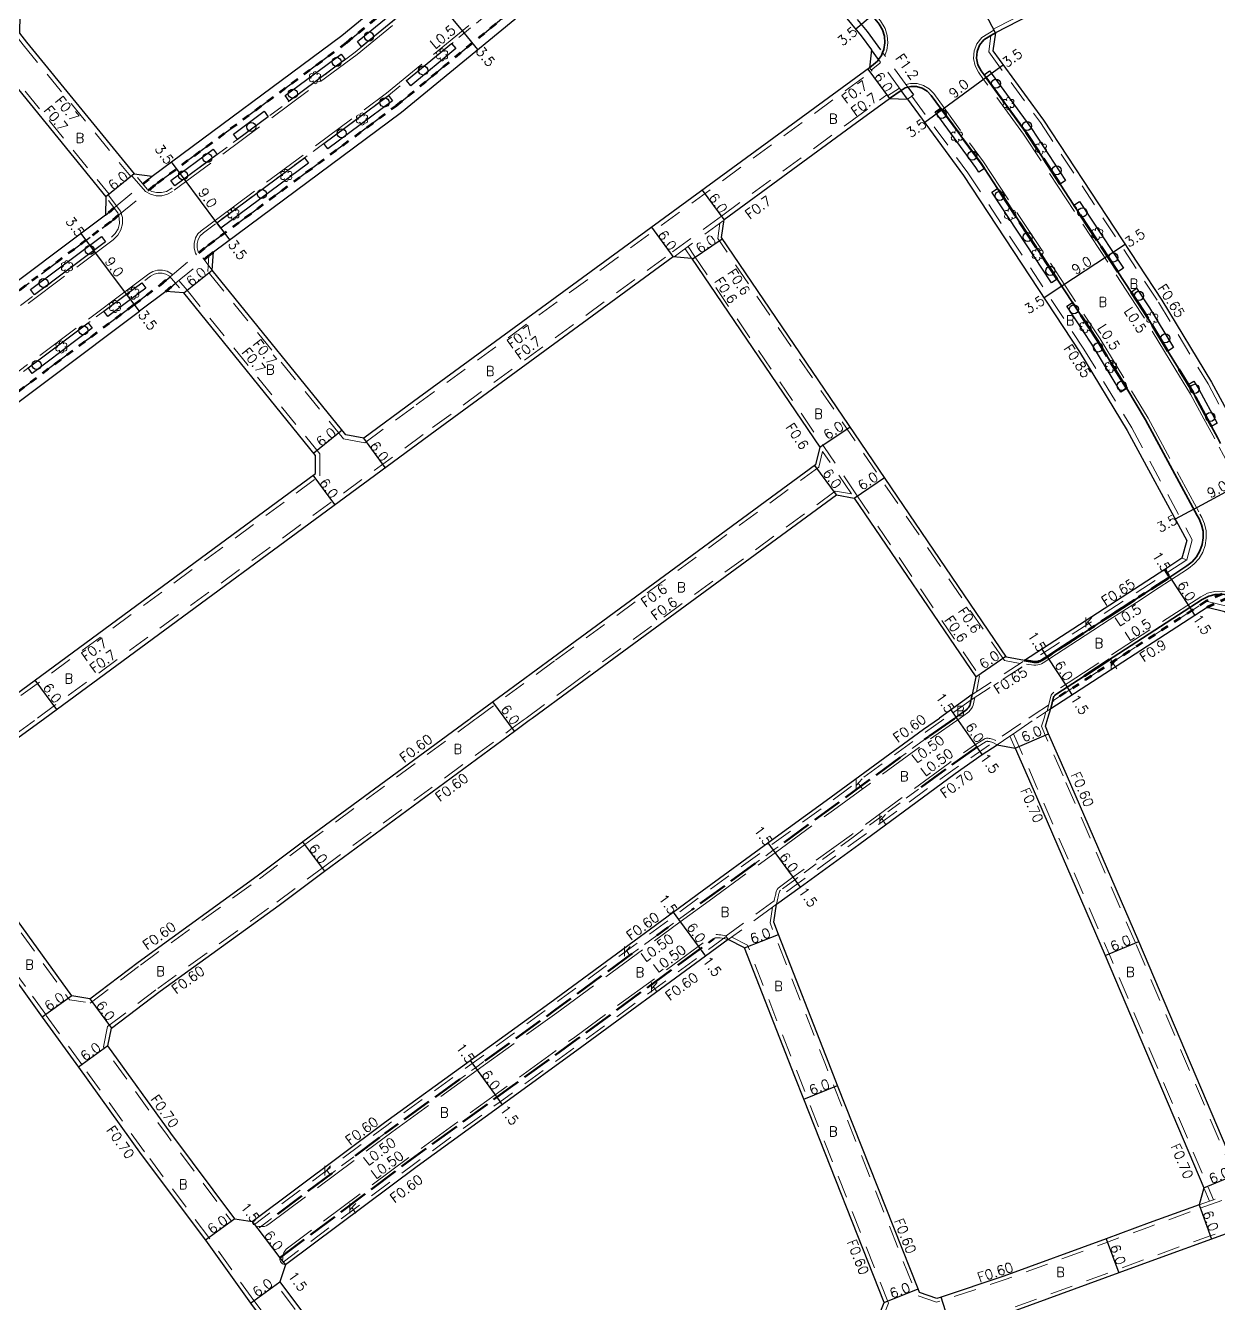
# Model space of a CAD drawing. Header units: metres. Extents: x -3201 to -2398, y -109200 to -108600.
# Drawn here: x -3045.8 to -2849.5, y -108942.7 to -108732.3 of the extents above; entities that cross this region are included whole.
import ezdxf

# ---------------------------------------------------------------- set-up
doc = ezdxf.new("R2010")
doc.units = ezdxf.units.M
doc.header["$LTSCALE"] = 2.5
for name, pattern in [('2213000', [1.5, 1, -0.5]), ('2227000', [2.5, 2, -0.5]), ('2232000', [2.5, 1.5, -1]), ('2233000', [4, 3, -1]), ('6301000', [1, 0.5, -0.5])]:
    doc.linetypes.add(name, pattern=pattern)
doc.layers.get('0').update_dxf_attribs({"color": 150, "lineweight": 50})
for name, color, linetype, lineweight in [('2101000', 177, 'Continuous', 30), ('2213000', 6, '2213000', 9), ('2227000', 3, '2227000', 50), ('2232000', 4, '2232000', 9), ('2233000', 62, '2233000', 9), ('2239000', 3, 'Continuous', 15), ('9107000', 111, 'Continuous', 35), ('9201100', 215, 'Continuous', 30), ('9202200', 155, '6301000', 60), ('9203500', 155, 'Continuous', 30)]:
    doc.layers.add(name, color=color, linetype=linetype, lineweight=lineweight)
for name, color, linetype in [('2236100', 96, 'Continuous'), ('2238000', 11, 'Continuous'), ('5107000', 24, '2232000'), ('9201500', 222, 'Continuous'), ('9202100', 82, 'Continuous')]:
    doc.layers.add(name, color=color, linetype=linetype)
doc.styles.add('Dm_Anotation', font='txt.shx', dxfattribs={"bigfont": 'pscdm.shx'})

# ---------------------------------------------------------------- blocks, each defined once
blk = doc.blocks.new('223900')
at = {"linetype": 'Continuous'}
for centre, start, end in [((-0.57735, 0.333333), 30, 270), ((-0.57735, -0.333333), 90, 330), ((0, 0.666667), 330, 210), ((0.57735, 0.333333), 270, 150), ((0.57735, -0.333333), 210, 90), ((0, -0.666667), 150, 30)]:
    blk.add_arc(centre, 0.333333, start, end, dxfattribs=at)
blk = doc.blocks.new('223800')
at = {"color": 0, "linetype": 'Continuous'}
blk.add_circle((0, 0), 0.75, dxfattribs=at)

msp = doc.modelspace()

# ---------------------------------------------------------------- linework, layer by layer
at = {"layer": '2101000'}
for points in [[(-2965.01, -108659.19), (-2996.66, -108686.76), (-3018.44, -108705.58), (-3033.14, -108718.18), (-3046.73, -108730.51), (-3046.77, -108733.51), (-3045.61, -108735), (-3027.9, -108756.69)], [(-2993.74, -108733.94), (-2965.51, -108710.68), (-2952.98, -108699.74), (-2942.06, -108689.51)], [(-3014.85, -108769.54), (-2983.88, -108746.54), (-2955.16, -108722.89), (-2942.64, -108711.96), (-2942.03, -108711.42), (-2937.64, -108707.29)], [(-2937.64, -108707.29), (-2929.77, -108707.98), (-2908.24, -108733.97), (-2906.56, -108736.26), (-2906.9, -108739.24)], [(-2843.19, -108711.33), (-2886.18, -108733.49)], [(-2886.18, -108733.49), (-2886.6, -108736.46)], [(-3024.93, -108757.09), (-2993.74, -108733.94)], [(-2886.6, -108736.46), (-2878.25, -108747.87), (-2858.8, -108777.47), (-2850.6, -108790.97), (-2840.71, -108809.31)], [(-3050.34, -108738.68), (-3032.55, -108760.49)], [(-2906.9, -108739.24), (-2981.91, -108794.19), (-2990.12, -108800.22), (-2993.07, -108799.67)], [(-2930.82, -108764.21), (-2909.86, -108748.85), (-2903.61, -108744.28)], [(-2903.61, -108744.28), (-2900.62, -108744.39)], [(-2900.62, -108744.39), (-2891.4, -108756.99), (-2872.33, -108786.02), (-2864.49, -108798.93), (-2854.69, -108817.09)], [(-3027.9, -108756.69), (-3024.93, -108757.09)], [(-3032.55, -108760.49), (-3032.61, -108763.49), (-3113.42, -108824.14)], [(-2931.24, -108767.18), (-2930.82, -108764.21)], [(-2884.34, -108836.29), (-2931.24, -108767.18)], [(-3042.6, -108846.29), (-2978.36, -108799.03), (-2939.18, -108770.32)], [(-3015.05, -108772.53), (-3014.85, -108769.54)], [(-2939.18, -108770.32), (-2936.19, -108770.58), (-2915.05, -108801.72), (-2915.77, -108804.63), (-2959.07, -108836.41), (-2972.52, -108846.29)], [(-2993.07, -108799.67), (-3015.05, -108772.53)], [(-3052.73, -108846.29), (-2998.05, -108806.05), (-2998.05, -108803.05), (-3019.71, -108776.31)], [(-3019.71, -108776.31), (-3022.7, -108776.05), (-3027.03, -108779.3)], [(-3086.08, -108826.27), (-3085.67, -108823.3), (-3027.03, -108779.3)], [(-2962.38, -108846.29), (-2955.52, -108841.24), (-2912.34, -108809.56), (-2909.39, -108810.07), (-2889.42, -108839.49), (-2889.99, -108842.43)], [(-2854.69, -108817.09), (-2855.47, -108819.98)], [(-2855.47, -108819.98), (-2858.29, -108821.82), (-2881.39, -108836.83)], [(-2877.06, -108844.75), (-2851.33, -108828.03), (-2848.42, -108828.74), (-2840.29, -108846.29)], [(-2881.39, -108836.83), (-2884.34, -108836.29)], [(-2889.99, -108842.43), (-2895.39, -108846.29)], [(-2877.54, -108846.29), (-2877.06, -108844.75)], [(-3078.83, -108846.29), (-3070.96, -108857.06), (-3064.9, -108865.35), (-3059.95, -108872.12), (-3048.01, -108888.62), (-3046.35, -108890.91), (-3043.01, -108895.53), (-3037.08, -108903.77), (-3026.74, -108918.14), (-3016.17, -108932.25), (-3008.76, -108942.62), (-2996.4, -108959.25), (-2986.79, -108972.07), (-2981.91, -108982.59), (-2979.32, -108988.19), (-2970.08, -109007.98), (-2967.46, -109013.98), (-2968.75, -109016.8)], [(-3000.21, -108866.68), (-3000.16, -108866.64), (-2972.85, -108846.55), (-2972.52, -108846.29)], [(-2996.6, -108871.48), (-2965.33, -108848.46), (-2962.88, -108846.65), (-2962.38, -108846.29)], [(-2877.95, -108847.62), (-2877.54, -108846.29)], [(-2840.29, -108846.29), (-2836.73, -108854.24), (-2831.19, -108866.65), (-2824.03, -108882.59), (-2814.01, -108905), (-2812.28, -108908.86), (-2812.07, -108909.35), (-2813.2, -108912.12), (-2840.14, -108921.92), (-2843.31, -108923.07), (-2846.09, -108921.93), (-2846.34, -108921.33), (-2862.59, -108883.06), (-2874.49, -108855.57), (-2877.42, -108848.88), (-2877.95, -108847.62)], [(-3035.18, -108892.51), (-3027.22, -108886.48), (-3007.64, -108872.27), (-3000.21, -108866.68)], [(-3011.32, -108928.73), (-3021.87, -108914.63), (-3032.21, -108900.27), (-3031.61, -108897.33), (-3023.64, -108891.29), (-3004.06, -108877.09), (-2996.6, -108871.48)]]:
    msp.add_lwpolyline(points, dxfattribs=at)
at = {"layer": '2101000', "flags": 128}
for points in [[(-3035.18, -108892.51), (-3038.14, -108892.03), (-3055.1, -108868.59), (-3060.05, -108861.81), (-3059.77, -108858.82), (-3058.44, -108857.91), (-3049.46, -108851.33), (-3042.6, -108846.29)], [(-3011.32, -108928.73), (-3008.45, -108929.18), (-2986.69, -108912.88), (-2972.62, -108902.67), (-2959.51, -108893.17), (-2939.21, -108878.26), (-2934.43, -108874.75), (-2923.61, -108866.85), (-2914.01, -108859.85), (-2898, -108848.11), (-2895.39, -108846.29)], [(-2922.19, -108876.96), (-2918.3, -108874.12), (-2908.67, -108867.09), (-2892.79, -108855.45), (-2888.33, -108852.31), (-2885.88, -108850.71), (-2882.93, -108851.25), (-2879.97, -108857.99), (-2868.11, -108885.4), (-2851.87, -108923.67), (-2852.67, -108926.46), (-2860.85, -108929.43), (-2867.93, -108932.02), (-2884.76, -108938.18), (-2895.11, -108941.62), (-2895.83, -108941.84), (-2898.67, -108940.87), (-2898.89, -108940.3), (-2912.13, -108906.81), (-2913.58, -108903.13), (-2921.86, -108881.92), (-2922.65, -108879.92)], [(-2922.65, -108879.92), (-2922.19, -108876.96)], [(-2781.87, -108977.15), (-2782.39, -108975.98), (-2794.26, -108949.45), (-2805.47, -108923.99), (-2806.18, -108922.4), (-2807.8, -108918.8), (-2810.58, -108917.66), (-2838.02, -108927.53), (-2841.27, -108928.71), (-2850.62, -108932.1), (-2858.8, -108935.07), (-2865.86, -108937.65), (-2882.82, -108943.86), (-2893.28, -108947.34), (-2894.67, -108950), (-2886.9, -108970.8), (-2881.63, -108983.73), (-2880.52, -108986.45), (-2880.25, -108987.99), (-2879.48, -108992.32), (-2878.12, -109000.54)]]:
    msp.add_lwpolyline(points, dxfattribs=at)
msp.add_lwpolyline([(-2927.45, -108884.11), (-2930.13, -108882.76), (-2933.88, -108885.52), (-2954.21, -108900.45), (-2967.34, -108909.96), (-2981.34, -108920.11), (-3003, -108936.35), (-3003.9, -108939.1), (-2991.6, -108955.65), (-2981.99, -108968.48), (-2980.39, -108970.67), (-2977.66, -108971.92), (-2977.18, -108971.75), (-2955.56, -108963.89), (-2927.8, -108953.64), (-2906.89, -108945.79), (-2905.57, -108945.29), (-2904.47, -108942.5), (-2917.71, -108909.02), (-2919.16, -108905.34)], close=True, dxfattribs=at)
at = {"layer": '2213000'}
for points in [[(-2991.52, -108736.64), (-2963.25, -108713.35), (-2950.63, -108702.34), (-2942.51, -108694.73), (-2941.76, -108693.91), (-2941.13, -108693), (-2940.65, -108692), (-2940.31, -108690.94), (-2940.13, -108689.85), (-2940.11, -108688.74), (-2940.25, -108687.64), (-2940.55, -108686.57), (-2941.01, -108685.55), (-2942.39, -108683.56)], [(-3016.51, -108766.41), (-2986.04, -108743.79), (-2957.43, -108720.22), (-2944.95, -108709.33), (-2944.4, -108708.83), (-2940.03, -108704.74), (-2938.38, -108703.94), (-2937.79, -108703.76), (-2936.15, -108703.57), (-2934.68, -108703.49), (-2931.21, -108703.75), (-2930.07, -108704.07), (-2928.02, -108704.95), (-2927.07, -108705.75)], [(-2991.52, -108736.64), (-3021.86, -108759.17), (-3022.58, -108759.58), (-3023.38, -108759.79), (-3024.21, -108759.79), (-3025.01, -108759.59), (-3025.73, -108759.19), (-3027.9, -108756.69)], [(-3088.61, -108809.9), (-3031.65, -108767.14), (-3031, -108766.5), (-3030.55, -108765.72), (-3030.33, -108764.85), (-3030.34, -108763.95), (-3030.59, -108763.09), (-3032.55, -108760.49)], [(-3017.36, -108767.5), (-3017.01, -108766.9), (-3016.51, -108766.41)], [(-3015.05, -108772.53), (-3017.34, -108769.55), (-3017.54, -108768.88), (-3017.54, -108768.18), (-3017.36, -108767.5)], [(-3029.13, -108776.5), (-3025.18, -108773.54), (-3024.61, -108773.21), (-3023.96, -108773.04), (-3023.3, -108773.04), (-3022.66, -108773.2), (-3022.07, -108773.53), (-3019.71, -108776.31)], [(-3029.13, -108776.5), (-3086.73, -108819.72), (-3087.36, -108820.33), (-3087.81, -108821.09), (-3088.05, -108821.93), (-3088.06, -108822.81), (-3087.85, -108823.66), (-3086.08, -108826.27)], [(-2887.68, -108850.14), (-2887.59, -108850.12), (-2887.5, -108850.12), (-2887.41, -108850.13), (-2887.3, -108850.14), (-2887.15, -108850.17), (-2886.99, -108850.21), (-2886.77, -108850.27), (-2886.57, -108850.33), (-2885.88, -108850.71)], [(-2898.84, -108858.02), (-2909.59, -108865.9), (-2919.19, -108872.91), (-2921.55, -108874.64), (-2921.64, -108874.76), (-2921.7, -108874.9), (-2921.75, -108875.05), (-2921.8, -108875.21), (-2921.85, -108875.41), (-2921.94, -108875.75), (-2921.99, -108875.95), (-2922.19, -108876.96)], [(-2930.13, -108882.76), (-2930.91, -108882.59), (-2931.15, -108882.54), (-2931.44, -108882.5), (-2931.7, -108882.47), (-2931.92, -108882.46), (-2932.08, -108882.46), (-2932.19, -108882.48), (-2932.28, -108882.51), (-2932.51, -108882.65)]]:
    msp.add_lwpolyline(points, dxfattribs=at)
at = {"layer": '2213000', "flags": 128}
for points in [[(-2897.83, -108849.85), (-2901.78, -108852.74)], [(-2887.68, -108850.14), (-2889.18, -108851.07), (-2889.23, -108851.11)], [(-2921.94, -108867.49), (-2922.72, -108868.06), (-2925.67, -108870.21)], [(-2936.13, -108877.86), (-2938.32, -108879.47), (-2940, -108880.7)], [(-2941.89, -108882.09), (-2945.94, -108885.06)], [(-2970.34, -108902.87), (-2971.74, -108903.89), (-2974.33, -108905.77)], [(-2986.64, -108914.71), (-2987.51, -108915.36)], [(-2991.75, -108918.54), (-2995.32, -108921.21)], [(-3005.32, -108928.72), (-3006, -108929.22), (-3007.54, -108930.38), (-3007.73, -108930.3), (-3007.86, -108930.21), (-3008, -108930.07), (-3008.09, -108929.98), (-3008.19, -108929.83), (-3008.23, -108929.76), (-3008.33, -108929.59), (-3008.37, -108929.51), (-3008.41, -108929.4), (-3008.43, -108929.3), (-3008.45, -108929.18)], [(-3003.9, -108935.15), (-3003.91, -108935.32), (-3003.9, -108935.47), (-3003.88, -108935.61), (-3003.82, -108935.8), (-3003.73, -108935.92), (-3003.59, -108936.06), (-3003.46, -108936.16), (-3003, -108936.35)]]:
    msp.add_lwpolyline(points, dxfattribs=at)
at = {"layer": '2227000'}
for points in [[(-2875.53, -108758.37), (-2881.12, -108749.87), (-2888.04, -108740.41)], [(-2887.98, -108755.82), (-2888.52, -108755), (-2895.2, -108745.86)], [(-2876.01, -108774.03), (-2885.83, -108759.09)], [(-2866.04, -108772.82), (-2873.25, -108761.85)], [(-2857.8, -108785.87), (-2861.76, -108779.34), (-2863.85, -108776.15)], [(-2864.57, -108792.06), (-2869.37, -108784.15), (-2873.5, -108777.86)], [(-2850.64, -108798.27), (-2850.89, -108797.8), (-2853.64, -108792.71), (-2855.99, -108788.83)], [(-2857.81, -108823.3), (-2859.47, -108824.37)], [(-2863.25, -108826.83), (-2867.71, -108829.73)], [(-2871.67, -108832.31), (-2877.66, -108836.2)], [(-2871.57, -108839.39), (-2866.77, -108836.27)], [(-2892.97, -108846.41), (-2897.13, -108849.33), (-2897.83, -108849.85)]]:
    msp.add_lwpolyline(points, dxfattribs=at)
at = {"layer": '2227000', "flags": 128}
for points in [[(-2889.23, -108851.11), (-2893.67, -108854.23), (-2898.84, -108858.02)], [(-2901.78, -108852.74), (-2913.09, -108861.03), (-2921.94, -108867.49)], [(-2925.67, -108870.21), (-2933.58, -108875.99), (-2936.13, -108877.86)], [(-2940, -108880.7), (-2941.89, -108882.09)], [(-3003.9, -108935.15), (-3002.53, -108934.12), (-2982.23, -108918.9), (-2968.22, -108908.74), (-2966.01, -108907.14), (-2955.11, -108899.24), (-2934.77, -108884.31), (-2932.51, -108882.65)], [(-2945.94, -108885.06), (-2958.66, -108894.4), (-2970.34, -108902.87)], [(-2974.33, -108905.77), (-2985.8, -108914.08), (-2986.64, -108914.71)], [(-2987.51, -108915.36), (-2991.75, -108918.54)], [(-2995.32, -108921.21), (-3005.32, -108928.72)]]:
    msp.add_lwpolyline(points, dxfattribs=at)
at = {"layer": '2232000'}
for points in [[(-2965.01, -108659.19), (-2965.47, -108658.66), (-2997.12, -108686.23), (-3018.9, -108705.05), (-3033.6, -108717.65), (-3047.42, -108730.19), (-3047.47, -108733.74), (-3046.15, -108735.43), (-3028.45, -108757.14), (-3027.9, -108756.69)], [(-2886.18, -108733.49), (-2886.53, -108732.88), (-2843.22, -108710.56)], [(-3113.42, -108824.14), (-3114.13, -108824.67), (-3116.75, -108823.94), (-3116.99, -108823.59), (-3142.03, -108786), (-3142.35, -108785.31), (-3141.52, -108781.91), (-3088.61, -108742.53), (-3064.55, -108724.31), (-3060.99, -108723.86), (-3049.79, -108738.25), (-3032.01, -108760.04), (-3032.55, -108760.49)], [(-2886.9, -108733.92), (-2887.28, -108736.63)], [(-2900.57, -108742.42), (-2904.39, -108737.19), (-2904.74, -108736.71)], [(-2887.28, -108736.63), (-2878.78, -108748.24), (-2859.35, -108777.82), (-2851.17, -108791.29), (-2841.28, -108809.61), (-2840.71, -108809.31)], [(-2993.45, -108800.31), (-2989.95, -108800.97), (-2981.5, -108794.75), (-2906.48, -108739.81), (-2906.9, -108739.24)], [(-2901.66, -108742.96), (-2905.08, -108738.29), (-2905.39, -108737.87)], [(-2931.24, -108763.64), (-2910.27, -108748.28), (-2904.03, -108743.71), (-2903.61, -108744.28)], [(-2900.62, -108744.39), (-2899.93, -108743.89), (-2890.7, -108756.51), (-2871.61, -108785.56), (-2863.75, -108798.5), (-2853.78, -108816.98)], [(-3031.18, -108762.3), (-3026.45, -108758.36)], [(-3030.46, -108763.52), (-3025.45, -108759.35)], [(-2930.82, -108764.21), (-2931.24, -108763.64), (-2939.59, -108769.76), (-2939.18, -108770.32)], [(-2939.02, -108770.34), (-2930.84, -108764.34)], [(-2931.87, -108767.32), (-2931.52, -108764.84)], [(-2937.24, -108769.03), (-2936.19, -108770.58)], [(-2936.75, -108768.67), (-2935.69, -108770.24)], [(-2884.7, -108836.84), (-2931.87, -108767.32)], [(-3043.78, -108846.29), (-2978.78, -108798.46), (-2939.59, -108769.76)], [(-3021.98, -108773.64), (-3017.23, -108769.7)], [(-3021.08, -108774.7), (-3016.38, -108770.81)], [(-3015.77, -108772.76), (-3015.59, -108770.15), (-3014.85, -108769.54)], [(-2935.69, -108770.24), (-2914.41, -108801.6)], [(-2993.45, -108800.31), (-3015.77, -108772.76)], [(-3020.54, -108774.26), (-3019.18, -108775.85)], [(-3051.55, -108846.29), (-2997.35, -108806.4), (-2997.35, -108802.8), (-3019.18, -108775.85)], [(-2914.6, -108802.39), (-2915.24, -108804.99), (-2958.71, -108836.89), (-2971.5, -108846.29)], [(-2909.85, -108809.38), (-2914.6, -108802.39)], [(-2909.03, -108809.52), (-2914.41, -108801.6)], [(-2963.4, -108846.29), (-2955.87, -108840.76), (-2912.49, -108808.93), (-2909.85, -108809.38)], [(-2909.03, -108809.52), (-2888.79, -108839.35), (-2889.29, -108841.98)], [(-2854.65, -108820.23), (-2880.45, -108837)], [(-2876.74, -108843.47), (-2851.5, -108827.07), (-2847.79, -108827.96), (-2839.29, -108846.29)], [(-2890.16, -108843.29), (-2880.45, -108837)], [(-2889.99, -108842.43), (-2881.39, -108836.83)], [(-2882.12, -108837.31), (-2884.7, -108836.84)], [(-2890.16, -108843.29), (-2894.36, -108846.29)], [(-2880.68, -108846.29), (-2879.81, -108845.71), (-2877.43, -108844.16)], [(-2877.06, -108844.75), (-2877.44, -108845), (-2879.43, -108846.29)], [(-2967.93, -109016.7), (-2966.69, -109013.99), (-2969.44, -109007.69), (-2978.69, -108987.89), (-2981.28, -108982.3), (-2986.18, -108971.71), (-2995.84, -108958.84), (-3008.19, -108942.21), (-3015.61, -108931.84), (-3026.17, -108917.72), (-3036.51, -108903.36), (-3042.45, -108895.12), (-3045.79, -108890.5), (-3047.45, -108888.21), (-3059.38, -108871.71), (-3064.33, -108864.94), (-3070.39, -108856.64), (-3077.96, -108846.29)], [(-2999.85, -108867.16), (-2999.8, -108867.13), (-2971.85, -108846.56), (-2971.5, -108846.29)], [(-2996.96, -108870.99), (-2965.68, -108847.97), (-2963.87, -108846.64), (-2963.4, -108846.29)], [(-2878.58, -108847.65), (-2878.16, -108846.29)], [(-2878.16, -108846.29), (-2877.85, -108845.26)], [(-2883.8, -108849.28), (-2883.21, -108848.88)], [(-2844.15, -108923.37), (-2846.54, -108922.39), (-2846.9, -108921.56), (-2863.14, -108883.29), (-2875.04, -108855.81), (-2877.97, -108849.12), (-2878.58, -108847.65)], [(-3035.14, -108893.23), (-3026.86, -108886.96), (-3007.28, -108872.75), (-2999.85, -108867.16)], [(-3032.27, -108897.08), (-3024, -108890.81), (-3004.41, -108876.61), (-2996.96, -108870.99)], [(-2922.87, -108877.46), (-2922.19, -108876.96)], [(-2930.13, -108882.76), (-2930.49, -108882.28)], [(-2930.13, -108882.76), (-2929.59, -108882.36)], [(-2843.31, -108923.07), (-2844.15, -108923.37), (-2850.29, -108925.6), (-2850.95, -108925.84), (-2852.67, -108926.46), (-2852.46, -108927.02), (-2843.11, -108923.63), (-2839.94, -108922.48), (-2812.75, -108912.6)]]:
    msp.add_lwpolyline(points, dxfattribs=at)
at = {"layer": '2232000', "flags": 128}
for points in [[(-3072.25, -108846.29), (-3066.68, -108853.93), (-3060.62, -108862.22), (-3055.67, -108869), (-3038.54, -108892.67), (-3035.14, -108893.23)], [(-3060.67, -108860.96), (-3060.43, -108858.43), (-3058.85, -108857.34), (-3049.87, -108850.76), (-3043.78, -108846.29)], [(-3008.45, -108929.18), (-3008.09, -108929.66), (-2986.34, -108913.36), (-2972.27, -108903.16), (-2959.15, -108893.65), (-2938.85, -108878.75), (-2934.08, -108875.24), (-2923.25, -108867.34), (-2913.65, -108860.33), (-2897.66, -108848.6), (-2894.36, -108846.29)], [(-2930.49, -108882.28), (-2930.55, -108882.2), (-2930.49, -108882.15), (-2922.6, -108876.39), (-2918.71, -108873.56), (-2909.08, -108866.53), (-2893.2, -108854.88), (-2886.28, -108850.13), (-2886.08, -108849.99), (-2880.68, -108846.29)], [(-2883.21, -108848.88), (-2879.43, -108846.29)], [(-2885.88, -108850.71), (-2883.8, -108849.28)], [(-2883.8, -108849.28), (-2882.93, -108851.25)], [(-2883.21, -108848.88), (-2879.33, -108857.71), (-2867.47, -108885.13), (-2850.29, -108925.6)], [(-2922.87, -108877.46), (-2929.59, -108882.36)], [(-2922.87, -108877.46), (-2923.26, -108879.99), (-2922.42, -108882.14), (-2914.14, -108903.35), (-2912.68, -108907.03), (-2899.45, -108940.52), (-2899.12, -108941.34), (-2895.84, -108942.48), (-2894.92, -108942.2), (-2884.56, -108938.75), (-2867.72, -108932.58), (-2860.64, -108929.99), (-2852.46, -108927.02)], [(-3003, -108936.35), (-3003.36, -108935.87), (-2981.7, -108919.63), (-2967.69, -108909.47), (-2954.56, -108899.96), (-2934.24, -108885.03), (-2930.49, -108882.28)], [(-2903.77, -108942.64), (-2917.15, -108908.8), (-2918.6, -108905.12), (-2926.98, -108883.67), (-2929.59, -108882.36)], [(-3032.27, -108897.08), (-3032.96, -108900.43), (-3022.43, -108915.04), (-3011.88, -108929.14), (-3011.32, -108928.73)], [(-2808.88, -108916.41), (-2838.22, -108926.97), (-2841.47, -108928.14), (-2850.83, -108931.54), (-2859, -108934.5), (-2866.07, -108937.09), (-2883.01, -108943.3), (-2893.46, -108946.77)], [(-2851.87, -108923.67), (-2850.95, -108925.84)], [(-2903.77, -108942.64), (-2905.04, -108945.84), (-2906.65, -108946.45), (-2927.56, -108954.3), (-2955.32, -108964.54), (-2976.94, -108972.41), (-2977.69, -108972.67), (-2980.84, -108971.23), (-2982.55, -108968.89), (-2992.16, -108956.07), (-3004.47, -108939.52), (-3003.9, -108939.1)]]:
    msp.add_lwpolyline(points, dxfattribs=at)
at = {"layer": '2233000'}
for points in [[(-2991.2, -108737.03), (-2962.92, -108713.74), (-2950.29, -108702.71), (-2942.17, -108695.09), (-2941.37, -108694.23), (-2940.7, -108693.25), (-2940.18, -108692.19), (-2939.82, -108691.06), (-2939.63, -108689.89), (-2939.62, -108689.22)], [(-3014.13, -108764.03), (-2986.35, -108743.39), (-2957.75, -108719.84), (-2945.29, -108708.96), (-2944.73, -108708.47), (-2940.32, -108704.32), (-2938.56, -108703.47), (-2937.9, -108703.26), (-2936.19, -108703.07), (-2935.04, -108703.01)], [(-2926.69, -108705.43), (-2925.78, -108706.52), (-2919.72, -108713.84), (-2917.17, -108716.92), (-2915.51, -108718.93), (-2913.04, -108721.91), (-2911.65, -108723.58), (-2908.35, -108727.57), (-2905.91, -108730.51), (-2905.08, -108731.51), (-2904.31, -108732.79), (-2903.96, -108733.94), (-2903.87, -108735.15), (-2904.06, -108736.33), (-2904.39, -108737.19)], [(-2836.79, -108812.02), (-2838.42, -108812.43), (-2839.46, -108812.55), (-2840.58, -108812.4), (-2841.82, -108812.05), (-2843.16, -108811.46), (-2843.98, -108810.8), (-2844.95, -108809.6), (-2845.46, -108808.82), (-2845.8, -108808.3), (-2850.09, -108800.34), (-2852.19, -108796.45), (-2854.07, -108792.96), (-2856.47, -108789.02), (-2862.18, -108779.61), (-2881.53, -108750.15), (-2888.12, -108741.14), (-2888.98, -108739.97), (-2889.53, -108738.92), (-2889.78, -108737.69), (-2889.67, -108736.44), (-2889.21, -108735.27), (-2888.43, -108734.27), (-2886.43, -108733.05)], [(-2991.2, -108737.03), (-3021.56, -108759.58), (-3022.39, -108760.05), (-3023.32, -108760.29), (-3024.27, -108760.29), (-3025.2, -108760.06), (-3026.05, -108759.58), (-3028.29, -108757.01)], [(-2905.08, -108738.29), (-2905.19, -108738.45), (-2906.6, -108739.65)], [(-2900.89, -108741.98), (-2900.14, -108741.8), (-2899.05, -108741.82), (-2898, -108742.13), (-2897.07, -108742.7), (-2896.32, -108743.49)], [(-2903.91, -108743.87), (-2901.96, -108742.56)], [(-2896.32, -108743.49), (-2888.11, -108754.71), (-2868.95, -108783.88), (-2861.02, -108796.94), (-2852.51, -108812.7), (-2852.22, -108813.25), (-2851.76, -108814.33), (-2851.5, -108815.49), (-2851.47, -108816.69), (-2851.65, -108817.87), (-2852.06, -108818.99), (-2852.66, -108820.02), (-2853.44, -108820.92), (-2854.38, -108821.66)], [(-3032.16, -108760.17), (-3030.13, -108762.86), (-3029.84, -108763.88), (-3029.82, -108764.91), (-3030.09, -108765.92), (-3030.6, -108766.81), (-3031.35, -108767.54), (-3088.31, -108810.3), (-3095.61, -108815.77), (-3109.75, -108826.39), (-3110.67, -108826.91), (-3111.42, -108827.21), (-3112.86, -108827.14), (-3113.9, -108826.81), (-3114.31, -108826.55)], [(-3017.62, -108770.02), (-3017.8, -108769.78), (-3018.03, -108768.95), (-3018.04, -108768.11), (-3017.93, -108767.71), (-3017.79, -108767.25), (-3017.41, -108766.59), (-3016.86, -108766.05), (-3014.13, -108764.03)], [(-3029.43, -108776.1), (-3025.48, -108773.14), (-3024.8, -108772.75), (-3024.03, -108772.54), (-3023.24, -108772.54), (-3022.47, -108772.73), (-3021.75, -108773.13), (-3021.6, -108773.32)], [(-3029.43, -108776.1), (-3087.03, -108819.32), (-3087.76, -108820.02), (-3088.27, -108820.89), (-3088.55, -108821.86), (-3088.56, -108822.86), (-3088.38, -108823.59)], [(-2853.78, -108816.98), (-2854.65, -108820.23), (-2855.47, -108819.98)], [(-2854.38, -108821.66), (-2857.54, -108823.71), (-2859.2, -108824.79), (-2862.98, -108827.25), (-2867.44, -108830.15), (-2871.4, -108832.73), (-2877.39, -108836.62), (-2878.29, -108837.2), (-2878.57, -108837.36), (-2878.86, -108837.48), (-2879.18, -108837.56), (-2879.5, -108837.61), (-2879.83, -108837.61), (-2881.07, -108837.4)], [(-2835.88, -108846.29), (-2844.02, -108828.71), (-2844.34, -108828.18), (-2844.65, -108827.65), (-2845.49, -108826.76), (-2846.51, -108826.07), (-2847.64, -108825.6), (-2848.85, -108825.39), (-2850.07, -108825.44), (-2851.26, -108825.75), (-2852.38, -108826.33)], [(-2852.38, -108826.33), (-2876.56, -108842.04), (-2876.64, -108842.11), (-2876.77, -108842.24), (-2876.89, -108842.38), (-2876.98, -108842.53), (-2877.07, -108842.71), (-2877.67, -108845.15)], [(-2891.95, -108846.29), (-2890.78, -108845.46), (-2890.53, -108845.25), (-2890.3, -108845.01), (-2890.11, -108844.75), (-2889.95, -108844.47), (-2889.83, -108844.15), (-2889.58, -108842.91)], [(-3008.09, -108929.66), (-3007.9, -108929.91), (-3007.74, -108929.94), (-3007.38, -108930), (-3007.06, -108930.01), (-3006.76, -108930.01), (-3006.47, -108930), (-3006.15, -108929.91), (-3005.71, -108929.63), (-2985.51, -108914.48), (-2971.44, -108904.29), (-2958.36, -108894.81), (-2938.03, -108879.87), (-2933.28, -108876.39), (-2922.43, -108868.47), (-2912.79, -108861.44), (-2896.84, -108849.74), (-2891.95, -108846.29)]]:
    msp.add_lwpolyline(points, dxfattribs=at)
at = {"layer": '2233000', "flags": 128}
for points in [[(-2922.6, -108876.39), (-2922.58, -108876.31), (-2922.53, -108876.05), (-2922.42, -108875.63), (-2922.33, -108875.29), (-2922.28, -108875.08), (-2922.23, -108874.9), (-2922.17, -108874.72), (-2922.08, -108874.51), (-2921.91, -108874.28), (-2919.48, -108872.51), (-2909.88, -108865.5), (-2893.96, -108853.82), (-2889.46, -108850.66), (-2888.03, -108849.76), (-2887.85, -108849.66), (-2887.65, -108849.62), (-2887.48, -108849.62), (-2887.36, -108849.63), (-2887.22, -108849.65), (-2887.05, -108849.68), (-2886.87, -108849.72), (-2886.63, -108849.79), (-2886.4, -108849.86), (-2886.2, -108849.93), (-2886.08, -108849.99)], [(-3003.36, -108935.87), (-3003.49, -108935.7), (-3003.45, -108935.27), (-3003.42, -108934.94), (-3003.38, -108934.73), (-3003.33, -108934.53), (-3003.25, -108934.31), (-3003.1, -108934.05), (-3002.89, -108933.77), (-2982.53, -108918.5), (-2968.51, -108908.34), (-2955.4, -108898.84), (-2935.07, -108883.9), (-2932.79, -108882.23), (-2932.49, -108882.06), (-2932.32, -108882), (-2932.13, -108881.96), (-2931.91, -108881.95), (-2931.66, -108881.97), (-2931.37, -108882), (-2931.07, -108882.05), (-2930.75, -108882.1), (-2930.49, -108882.15)]]:
    msp.add_lwpolyline(points, dxfattribs=at)
at = {"layer": '2236100'}
for points in [[(-2990.47, -108735.78), (-2991.17, -108734.93), (-2980.52, -108726.15), (-2979.82, -108727)], [(-2975.65, -108735.23), (-2974.95, -108736.08), (-2982.38, -108742.2), (-2983.08, -108741.35)], [(-3002.37, -108744.7), (-3003.03, -108743.82), (-2993.83, -108736.99), (-2993.17, -108737.87)], [(-2888.04, -108740.41), (-2887.15, -108739.76), (-2880.22, -108749.24), (-2874.62, -108757.77), (-2875.53, -108758.37), (-2881.12, -108749.87)], [(-2986.02, -108743.77), (-2985.36, -108744.65), (-2996.04, -108752.58), (-2996.69, -108751.7)], [(-2887.98, -108755.82), (-2888.9, -108756.43), (-2889.42, -108755.63), (-2896.09, -108746.51), (-2895.2, -108745.86), (-2888.52, -108755)], [(-3010.9, -108751.03), (-3011.56, -108750.15), (-3006.5, -108746.4), (-3005.84, -108747.28)], [(-3021.2, -108758.68), (-3021.86, -108757.8), (-3014.9, -108752.64), (-3014.25, -108753.52)], [(-2999.88, -108754.06), (-2999.22, -108754.95), (-3013.64, -108765.65), (-3014.29, -108764.76)], [(-2876.01, -108774.03), (-2876.93, -108774.64), (-2886.75, -108759.69), (-2885.83, -108759.09)], [(-2873.25, -108761.85), (-2872.33, -108761.25), (-2865.12, -108772.21), (-2866.04, -108772.82)], [(-3044.27, -108776.61), (-3044.93, -108775.73), (-3033.29, -108767), (-3032.63, -108767.88)], [(-3026.64, -108774.63), (-3025.98, -108775.51), (-3028.47, -108777.38), (-3032.2, -108780.18), (-3032.86, -108779.3), (-3029.13, -108776.5)], [(-2863.85, -108776.15), (-2862.94, -108775.54), (-2860.83, -108778.75), (-2856.86, -108785.29), (-2857.8, -108785.87), (-2861.76, -108779.34)], [(-2864.57, -108792.06), (-2865.51, -108792.63), (-2870.3, -108784.73), (-2874.42, -108778.46), (-2873.5, -108777.86), (-2869.37, -108784.15)], [(-3035.44, -108781.23), (-3034.78, -108782.11), (-3044.67, -108789.54), (-3045.33, -108788.66)], [(-2854.44, -108791.39), (-2853.5, -108790.82), (-2852.69, -108792.16), (-2849.67, -108797.74), (-2850.64, -108798.27), (-2853.64, -108792.71)]]:
    msp.add_lwpolyline(points, close=True, dxfattribs=at)
at = {"layer": '5107000'}
for points in [[(-3025.45, -108759.35), (-3025.42, -108759.33), (-3024.06, -108758.19), (-2992.91, -108735.06), (-2964.61, -108711.75), (-2952.04, -108700.78), (-2941.1, -108690.53), (-2940.13, -108689.67)], [(-3017.23, -108769.7), (-3015.69, -108768.41), (-2984.74, -108745.44), (-2956.07, -108721.82), (-2943.56, -108710.91), (-2942.98, -108710.38), (-2938.59, -108706.27), (-2935.62, -108703.54)], [(-2928.84, -108707.22), (-2907.29, -108733.23), (-2904.74, -108736.71)], [(-2905.39, -108737.87), (-2906.56, -108736.26)], [(-2900.62, -108744.39), (-2901.66, -108742.96)], [(-2900.57, -108742.42), (-2899.65, -108743.68), (-2899.93, -108743.89)], [(-3026.45, -108758.36), (-3024.93, -108757.09)], [(-3032.61, -108763.49), (-3031.18, -108762.3)], [(-3113.88, -108826.23), (-3113.13, -108825.68), (-3031.74, -108764.58), (-3030.46, -108763.52)], [(-3016.38, -108770.81), (-3015.59, -108770.15), (-3014.85, -108769.54)], [(-3087.95, -108823.26), (-3086.97, -108822.53), (-3027.87, -108778.18), (-3023.57, -108774.95), (-3021.98, -108773.64), (-3021.98, -108773.64)], [(-3022.7, -108776.05), (-3021.08, -108774.7)]]:
    msp.add_lwpolyline(points, dxfattribs=at)
at = {"layer": '9107000'}
for points in [[(-2927.07, -108705.75), (-2926.17, -108706.84), (-2920.1, -108714.16), (-2917.56, -108717.24), (-2915.89, -108719.24), (-2913.42, -108722.22), (-2912.04, -108723.9), (-2908.74, -108727.88), (-2906.29, -108730.83), (-2905.48, -108731.82), (-2905.31, -108732.05), (-2904.77, -108732.99), (-2904.45, -108734.04), (-2904.38, -108735.12), (-2904.54, -108736.2), (-2904.74, -108736.71), (-2904.94, -108737.22), (-2905.39, -108737.87), (-2905.56, -108738.12), (-2906.9, -108739.24)], [(-2886.18, -108733.49), (-2886.9, -108733.92), (-2888.09, -108734.65), (-2888.77, -108735.52), (-2889.18, -108736.56), (-2889.28, -108737.66), (-2889.06, -108738.75), (-2888.54, -108739.73), (-2887.72, -108740.85)], [(-2849.13, -108801.07), (-2849.65, -108800.1), (-2850.64, -108798.27), (-2850.89, -108797.8), (-2853.64, -108792.71), (-2855.99, -108788.83), (-2856.11, -108788.64), (-2857.8, -108785.87), (-2861.76, -108779.34), (-2863.85, -108776.15), (-2866.04, -108772.82), (-2873.25, -108761.85), (-2875.53, -108758.37), (-2881.12, -108749.87), (-2887.72, -108740.85)], [(-2903.61, -108744.28), (-2901.66, -108742.96)], [(-2901.66, -108742.96), (-2901.02, -108742.53), (-2900.57, -108742.42), (-2900.08, -108742.3), (-2899.13, -108742.32), (-2898.21, -108742.59), (-2897.39, -108743.09), (-2896.72, -108743.78)], [(-2896.72, -108743.78), (-2895.2, -108745.86), (-2888.52, -108755), (-2887.98, -108755.82), (-2885.83, -108759.09), (-2876.01, -108774.03), (-2873.5, -108777.86), (-2869.37, -108784.15), (-2864.57, -108792.06), (-2861.45, -108797.19), (-2852.95, -108812.94), (-2852.67, -108813.47), (-2852.24, -108814.48), (-2852, -108815.55), (-2851.97, -108816.65), (-2852.14, -108817.74), (-2852.51, -108818.78), (-2853.07, -108819.73), (-2853.79, -108820.56), (-2854.65, -108821.24)], [(-2854.65, -108821.24), (-2857.47, -108823.08), (-2857.81, -108823.3), (-2859.47, -108824.37), (-2863.25, -108826.83), (-2867.71, -108829.73), (-2871.67, -108832.31), (-2877.66, -108836.2), (-2878.56, -108836.78), (-2878.78, -108836.91), (-2879.02, -108837.01), (-2879.27, -108837.07), (-2879.53, -108837.11), (-2879.79, -108837.11)], [(-2844.48, -108828.92), (-2844.77, -108828.44), (-2845.05, -108827.96), (-2845.82, -108827.14), (-2846.74, -108826.51), (-2847.26, -108826.3), (-2847.78, -108826.09), (-2848.88, -108825.89), (-2850, -108825.94), (-2851.08, -108826.22), (-2852.15, -108826.77), (-2866.77, -108836.27), (-2871.57, -108839.39), (-2876.04, -108842.3)], [(-2879.79, -108837.11), (-2880.38, -108837.01), (-2881.39, -108836.83)], [(-2892.81, -108846.29), (-2892.8, -108846.28), (-2891.07, -108845.05), (-2890.87, -108844.88), (-2890.69, -108844.69), (-2890.53, -108844.48), (-2890.4, -108844.25), (-2890.31, -108844.01), (-2889.99, -108842.43)], [(-2876.04, -108842.3), (-2876.22, -108842.42), (-2876.32, -108842.49), (-2876.41, -108842.57), (-2876.48, -108842.67), (-2876.54, -108842.77), (-2876.59, -108842.88), (-2877.06, -108844.75)], [(-2892.81, -108846.29), (-2892.97, -108846.41)]]:
    msp.add_lwpolyline(points, dxfattribs=at)
at = {"layer": '9201100'}
for points in [[(-2979.32, -108726.59), (-2973.6, -108733.54)], [(-2886.18, -108733.49), (-2888.93, -108728.15)], [(-2906.45, -108730.64), (-2909.15, -108732.88)], [(-2973.6, -108733.54), (-2971.37, -108736.24)], [(-2907.16, -108739.44), (-2903.61, -108744.28)], [(-2884.9, -108738.78), (-2887.72, -108740.85)], [(-2887.72, -108740.85), (-2894.95, -108746.14)], [(-2894.95, -108746.14), (-2897.81, -108748.23)], [(-3027.9, -108756.69), (-3032.55, -108760.49)], [(-3019.66, -108757.54), (-3021.74, -108754.73)], [(-3014.29, -108764.76), (-3019.66, -108757.54)], [(-2930.82, -108764.21), (-2934.37, -108759.37)], [(-3014.29, -108764.76), (-3012.2, -108767.57)], [(-3034.54, -108769.31), (-3036.64, -108766.51)], [(-2939.18, -108770.32), (-2942.72, -108765.48)], [(-3029.13, -108776.5), (-3034.54, -108769.31)], [(-2936.07, -108770.74), (-2931.11, -108767.37)], [(-2864.8, -108768.33), (-2867.73, -108770.25)], [(-2867.73, -108770.25), (-2875.25, -108775.2)], [(-3019.71, -108776.31), (-3015.05, -108772.53)], [(-2875.25, -108775.2), (-2878.17, -108777.12)], [(-3027.03, -108779.3), (-3029.13, -108776.5)], [(-2915.05, -108801.72), (-2910.09, -108798.35)], [(-2993.68, -108798.92), (-2998.34, -108802.69)], [(-2986.57, -108805.06), (-2990.12, -108800.22)], [(-2994.87, -108811.16), (-2998.43, -108806.32)], [(-2909.39, -108810.07), (-2904.42, -108806.7)], [(-2853.52, -108811.89), (-2845.6, -108807.61)], [(-2853.52, -108811.89), (-2856.6, -108813.55)], [(-2857.47, -108823.08), (-2858.29, -108821.82)], [(-2857.47, -108823.08), (-2854.2, -108828.11)], [(-2854.2, -108828.11), (-2853.39, -108829.37)], [(-2889.42, -108839.49), (-2884.46, -108836.12)]]:
    msp.add_lwpolyline(points, dxfattribs=at)
at = {"layer": '9201100', "flags": 128}
for points in [[(-2912.34, -108809.56), (-2915.89, -108804.73)], [(-2877.66, -108836.2), (-2878.48, -108834.94)], [(-2877.66, -108836.2), (-2874.39, -108841.23)], [(-3044.24, -108840.04), (-3040.68, -108844.88)], [(-2874.39, -108841.23), (-2873.57, -108842.49)], [(-2965.33, -108848.46), (-2968.88, -108843.62)], [(-2892.61, -108846.15), (-2893.48, -108844.93)], [(-2889.18, -108851.07), (-2892.61, -108846.15)], [(-2882.93, -108851.25), (-2877.42, -108848.88)], [(-2888.33, -108852.31), (-2889.18, -108851.07)], [(-3000.21, -108866.68), (-2996.6, -108871.48)], [(-2923.61, -108866.85), (-2922.72, -108868.06)], [(-2922.72, -108868.06), (-2919.19, -108872.91)], [(-2919.19, -108872.91), (-2918.3, -108874.12)], [(-2939.21, -108878.26), (-2938.32, -108879.47)], [(-2938.32, -108879.47), (-2934.77, -108884.31)], [(-2927.45, -108884.11), (-2921.86, -108881.92)], [(-2934.77, -108884.31), (-2933.88, -108885.52)], [(-2868.11, -108885.4), (-2862.59, -108883.06)], [(-3038.14, -108892.03), (-3043.01, -108895.53)], [(-3035.18, -108892.51), (-3031.61, -108897.33)], [(-3032.21, -108900.27), (-3037.08, -108903.77)], [(-2972.62, -108902.67), (-2971.74, -108903.89)], [(-2971.74, -108903.89), (-2968.22, -108908.74)], [(-2917.71, -108909.02), (-2912.13, -108906.81)], [(-2968.22, -108908.74), (-2967.34, -108909.96)], [(-2851.87, -108923.67), (-2846.34, -108921.33)], [(-2852.67, -108926.46), (-2850.62, -108932.1)], [(-3011.32, -108928.73), (-3016.17, -108932.25)], [(-3008.45, -108929.18), (-3007.54, -108930.38)], [(-3007.54, -108930.38), (-3003.9, -108935.15)], [(-2867.93, -108932.02), (-2865.86, -108937.65)], [(-3003.9, -108935.15), (-3003, -108936.35)], [(-3008.76, -108942.62), (-3003.9, -108939.1)], [(-2904.47, -108942.5), (-2898.89, -108940.3)], [(-2893.28, -108947.34), (-2895.11, -108941.62)]]:
    msp.add_lwpolyline(points, dxfattribs=at)
at = {"layer": '9202200'}
for points in [[(-3025.42, -108759.33), (-3024.06, -108758.19), (-2992.91, -108735.06), (-2964.61, -108711.75), (-2952.04, -108700.78), (-2941.1, -108690.53), (-2940.13, -108689.67)], [(-3017.23, -108769.7), (-3015.69, -108768.41), (-2984.74, -108745.44), (-2956.07, -108721.82), (-2943.56, -108710.91), (-2942.98, -108710.38), (-2938.59, -108706.27), (-2935.62, -108703.54)], [(-3026.45, -108758.36), (-3024.93, -108757.09)], [(-3031.18, -108762.3), (-3032.61, -108763.49)], [(-3030.46, -108763.52), (-3031.74, -108764.58), (-3113.13, -108825.68), (-3113.88, -108826.23)], [(-3016.38, -108770.81), (-3015.59, -108770.15), (-3014.85, -108769.54)], [(-3087.95, -108823.26), (-3086.97, -108822.53), (-3027.87, -108778.18), (-3023.57, -108774.95), (-3021.98, -108773.64), (-3021.98, -108773.64)], [(-3022.7, -108776.05), (-3021.08, -108774.7)], [(-2858.29, -108821.82), (-2857.47, -108823.08), (-2857.81, -108823.3), (-2859.47, -108824.37), (-2863.25, -108826.83), (-2867.71, -108829.73), (-2871.67, -108832.31), (-2877.66, -108836.2), (-2878.56, -108836.78), (-2878.78, -108836.91), (-2879.02, -108837.01), (-2879.27, -108837.07), (-2879.53, -108837.11), (-2879.79, -108837.11), (-2880.38, -108837.01), (-2881.39, -108836.83)], [(-2848.91, -108825.9), (-2851.5, -108827.07), (-2876.74, -108843.47)], [(-2851.33, -108828.03), (-2847.39, -108826.25)]]:
    msp.add_lwpolyline(points, dxfattribs=at)

# ---------------------------------------------------------------- block references
at = {"layer": '2238000'}
for p in [(-2989.24, -108734.08), (-2994.58, -108738.26), (-2980.34, -108739.67), (-2886.08, -108741.84), (-3001.78, -108743.5), (-2986.7, -108744.94), (-2895.03, -108746.85), (-3008.62, -108748.97), (-2880.98, -108748.82), (-2993.75, -108750.04), (-3015.85, -108754.08), (-2889.97, -108753.7), (-3019.85, -108756.94), (-2876.1, -108756.13), (-3006.88, -108760.01), (-2885.47, -108760.32), (-2871.85, -108763.04), (-2880.85, -108767.08), (-3035.23, -108769.22), (-2866.75, -108770.46), (-2877.14, -108772.67), (-3042.79, -108774.66), (-2862.54, -108776.78), (-2873.26, -108779), (-3036.25, -108782.45), (-2858.21, -108783.76), (-2869.29, -108785.28), (-3043.93, -108788.16), (-2865.41, -108791.6), (-2853.37, -108792.1), (-2850.81, -108796.74)]:
    msp.add_blockref('223800', p, dxfattribs=at)
at = {"layer": '2239000'}
for p in [(-2977.22, -108737.1), (-2998.12, -108740.86), (-2884.02, -108745.1), (-2990.39, -108747.67), (-2892.52, -108750.49), (-2878.69, -108752.45), (-3002.87, -108756.97), (-3011.55, -108763.29), (-2883.77, -108763.37), (-2869.4, -108766.54), (-2879.21, -108769.95), (-3038.96, -108771.97), (-3028.03, -108776.35), (-3031.04, -108778.55), (-2860.37, -108780.46), (-2871.34, -108781.85), (-3039.87, -108785.2), (-2867.16, -108788.43)]:
    msp.add_blockref('223900', p, dxfattribs=at)

# ---------------------------------------------------------------- texts
at = {"layer": '9201500', "style": 'Dm_Anotation'}
for s, rotation, p in [('3.5', 39.6359, (-2911.34, -108735.74)), ('3.5', 309.4794, (-2971.78, -108736.58)), ('3.5', 36.1879, (-2884.3, -108739.27)), ('6.0', 306.2212, (-2906.25, -108740.68)), ('9.0', 39.6359, (-2893.02, -108744.36)), ('3.5', 36.1879, (-2900.09, -108750.84)), ('3.5', 306.5923, (-3024.62, -108752.57)), ('6.0', 39.2105, (-3031.36, -108759.51)), ('9.0', 306.5923, (-3017.45, -108759.74)), ('6.0', 306.2212, (-2933.46, -108760.61)), ('3.5', 306.8922, (-3039.28, -108764.49)), ('6.0', 306.2212, (-2941.81, -108766.72)), ('6.0', 34.1617, (-2934.8, -108769.88)), ('3.5', 33.307, (-2864.21, -108768.86)), ('3.5', 306.5923, (-3012.55, -108768.3)), ('9.0', 306.5923, (-3032.84, -108771.11)), ('9.0', 33.307, (-2872.98, -108773.36)), ('6.0', 39.0045, (-3018.52, -108775.34)), ('3.5', 33.307, (-2880.73, -108779.85)), ('3.5', 306.8922, (-3027.34, -108779.89)), ('6.0', 39.0045, (-2997.15, -108801.73)), ('6.0', 34.1617, (-2913.78, -108800.55)), ('6.0', 306.3119, (-2989.21, -108801.46)), ('6.0', 306.3119, (-2997.51, -108807.56)), ('6.0', 306.272, (-2914.68, -108805.95)), ('6.0', 34.1617, (-2908.12, -108808.9)), ('9.0', 28.3513, (-2850.82, -108810.14)), ('3.5', 28.3513, (-2859.07, -108815.79)), ('1.5', 303.0239, (-2860.44, -108819.53)), ('6.0', 303.0233, (-2856.34, -108824.37)), ('1.5', 303.0233, (-2853.77, -108829.89)), ('1.5', 303.0233, (-2880.95, -108832.68)), ('6.0', 34.1617, (-2888.15, -108838.32)), ('6.0', 303.0233, (-2876.52, -108837.49)), ('6.0', 306.3456, (-3043.02, -108841.27)), ('1.5', 305.5232, (-2896.09, -108842.86)), ('1.5', 303.0233, (-2873.92, -108843.07)), ('6.0', 306.309, (-2967.67, -108844.85)), ('6.0', 304.4531, (-2891.18, -108847.71)), ('6.0', 23.2909, (-2881.5, -108850.31)), ('1.5', 306.121, (-2888.77, -108852.86)), ('1.5', 306.1224, (-2926.01, -108864.74)), ('6.0', 306.9733, (-2999.29, -108867.74)), ('6.0', 306.1219, (-2921.82, -108869.14)), ('1.5', 306.121, (-2918.67, -108874.85)), ('1.5', 306.2963, (-2941.7, -108876.02)), ('6.0', 306.2965, (-2937.07, -108880.73)), ('6.0', 21.3367, (-2926.18, -108883.51)), ('6.0', 22.9966, (-2866.86, -108884.76)), ('1.5', 306.2973, (-2934.44, -108886.29)), ('6.0', 35.7583, (-3041.94, -108894.63)), ('6.0', 306.5896, (-3034.27, -108893.58)), ('6.0', 35.7347, (-3036, -108902.87)), ('1.5', 305.9329, (-2975.03, -108900.53)), ('6.0', 305.9324, (-2970.83, -108904.96)), ('6.0', 21.5649, (-2916.44, -108908.41)), ('1.5', 305.9331, (-2967.79, -108910.74)), ('6.0', 22.9964, (-2850.62, -108923.03)), ('1.5', 307.3163, (-3010.47, -108926.83)), ('6.0', 35.917, (-3015.1, -108931.35)), ('6.0', 289.9322, (-2852.1, -108927.74)), ('6.0', 307.3573, (-3006.61, -108931.43)), ('6.0', 290.1159, (-2867.35, -108933.3)), ('6.0', 35.9152, (-3007.68, -108941.72)), ('1.5', 306.8564, (-3002.65, -108938.15)), ('6.0', 21.5662, (-2903.21, -108941.9))]:
    msp.add_text(s, height=1.6, rotation=rotation, dxfattribs=at).set_placement(p)
at = {"layer": '9202100', "style": 'Dm_Anotation'}
for s, p in [('B', (-2913.58, -108748.43)), ('B', (-3037.54, -108751.59)), ('B', (-2864.11, -108775.59)), ('B', (-2869.21, -108778.59)), ('B', (-2874.61, -108781.63)), ('B', (-3006.2, -108789.72)), ('B', (-2970.03, -108789.97)), ('B', (-2916, -108797.01)), ('B', (-2938.58, -108825.56)), ('K', (-2871.56, -108831.35)), ('B', (-2869.86, -108834.77)), ('K', (-2867.41, -108838.22)), ('B', (-3039.37, -108840.6)), ('B', (-2892.64, -108845.93)), ('B', (-2975.36, -108852.19)), ('B', (-2901.9, -108856.69)), ('K', (-2909.35, -108857.91)), ('K', (-2905.47, -108863.77)), ('B', (-2931.39, -108879.02)), ('K', (-2947.49, -108885.51)), ('B', (-3045.84, -108887.69)), ('B', (-3024.3, -108888.78)), ('B', (-2945.39, -108888.96)), ('B', (-2864.69, -108888.9)), ('K', (-2943.04, -108891.44)), ('B', (-2922.59, -108891.23)), ('B', (-2977.57, -108912.04)), ('B', (-2913.58, -108915.17)), ('K', (-2996.8, -108921.64)), ('B', (-3020.55, -108923.86)), ('K', (-2992.67, -108927.8)), ('B', (-2876.18, -108938.32))]:
    msp.add_text(s, height=1.6, dxfattribs=at).set_placement(p)
at = {"layer": '9203500', "style": 'Dm_Anotation'}
for s, rotation, p in [('L0.5', 39.4794, (-2978.36, -108736.23)), ('F1.2', 306.1568, (-2902.72, -108737.64)), ('F0.7', 36.2212, (-2910.74, -108745.24)), ('F0.7', 309.2137, (-3041, -108744.71)), ('F0.7', 36.2212, (-2909.19, -108747.28)), ('F0.7', 309.2137, (-3042.89, -108746.27)), ('F0.7', 36.2212, (-2926.6, -108764.24)), ('F0.6', 304.1617, (-2930.37, -108773.01)), ('F0.6', 304.1617, (-2932.49, -108774.38)), ('F0.65', 303.307, (-2859.55, -108775.53)), ('L0.5', 303.307, (-2865.09, -108779.28)), ('F0.7', 36.2212, (-2965.79, -108785.55)), ('L0.5', 303.307, (-2869.45, -108782.09)), ('F0.7', 309.0045, (-3008.48, -108784.76)), ('F0.7', 36.2212, (-2964.5, -108787.36)), ('F0.7', 309.0045, (-3010.31, -108786.11)), ('F0.85', 303.307, (-2875.01, -108785.45)), ('F0.6', 304.1617, (-2920.75, -108798.42)), ('F0.65', 33.0233, (-2868.05, -108827.9)), ('F0.6', 36.272, (-2943.75, -108828.14)), ('F0.6', 36.272, (-2942.09, -108830.29)), ('F0.6', 304.1617, (-2892.42, -108828.69)), ('L0.5', 33.0233, (-2865.81, -108831.26)), ('F0.6', 304.1617, (-2894.63, -108830.16)), ('L0.5', 33.0233, (-2864.18, -108833.66)), ('F0.7', 36.3119, (-3035.86, -108837.03)), ('F0.9', 33.0233, (-2861.74, -108837.15)), ('F0.7', 36.3123, (-3034.45, -108838.98)), ('F0.65', 33.0717, (-2885.77, -108842.43)), ('F0.60', 36.2515, (-2902.25, -108850.41)), ('F0.60', 36.9735, (-2983.45, -108853.74)), ('L0.50', 36.2537, (-2899.18, -108853.8)), ('L0.50', 36.254, (-2897.74, -108855.99)), ('F0.60', 36.9735, (-2977.57, -108860.14)), ('F0.70', 36.2516, (-2894.49, -108859.58)), ('F0.60', 293.4047, (-2873.79, -108855.59)), ('F0.70', 293.4055, (-2882.12, -108858.2)), ('F0.60', 36.2964, (-2946.17, -108883)), ('F0.60', 35.9595, (-3025.73, -108884.54)), ('L0.50', 36.2971, (-2943.75, -108886.52)), ('L0.50', 36.2971, (-2941.71, -108888.31)), ('F0.60', 35.9581, (-3021, -108891.82)), ('F0.60', 36.2974, (-2939.76, -108892.92)), ('F0.70', 305.7591, (-3025.27, -108909.07)), ('F0.60', 36.8559, (-2992.37, -108916.72)), ('F0.70', 305.7578, (-3032.56, -108914.16)), ('L0.50', 36.8575, (-2989.4, -108920.09)), ('F0.70', 292.9959, (-2857.38, -108916.8)), ('L0.50', 36.8574, (-2988.13, -108922.26)), ('F0.60', 36.8565, (-2985.04, -108926.23)), ('F0.60', 291.5664, (-2902.88, -108929.06)), ('F0.60', 291.5664, (-2910.64, -108932.53)), ('F0.60', 18.3936, (-2888.8, -108939.25))]:
    msp.add_text(s, height=1.6, rotation=rotation, dxfattribs=at).set_placement(p)

doc.saveas('drawing.dxf')
